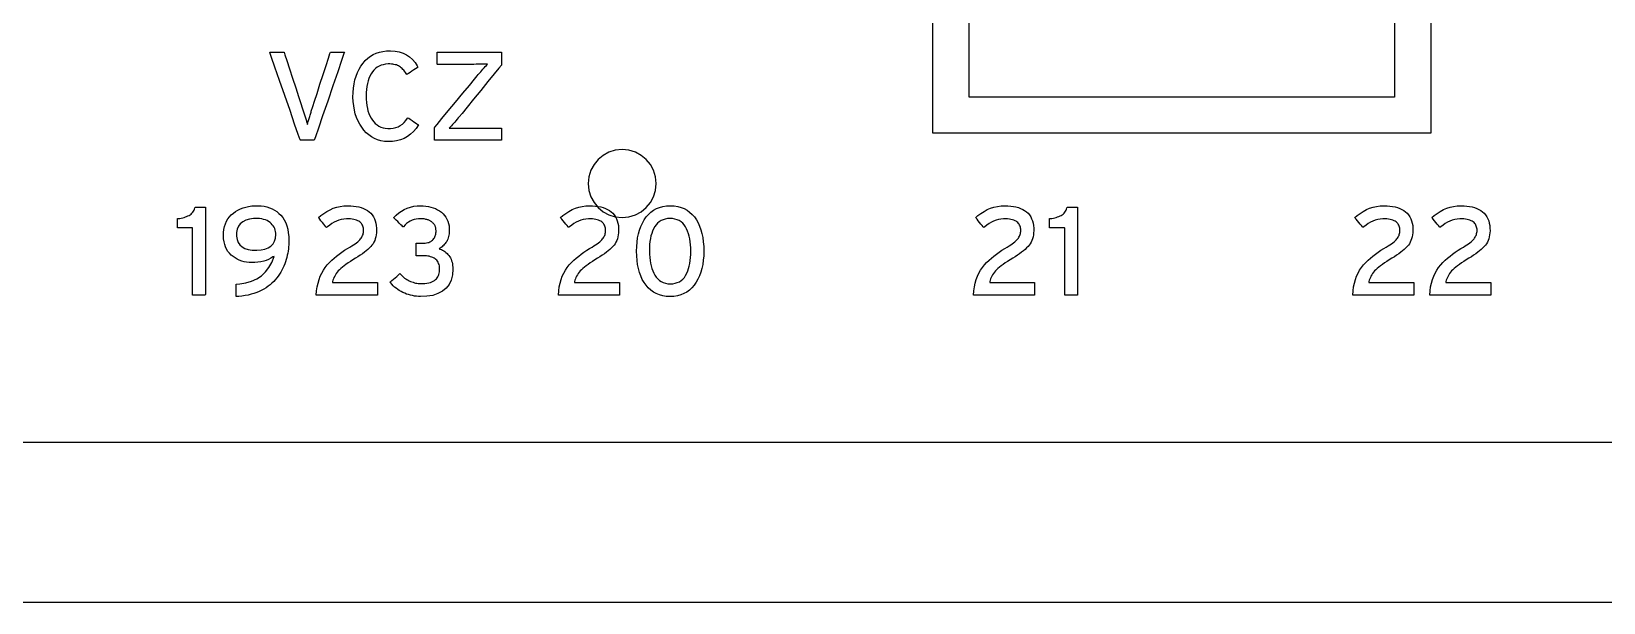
# Model space of a CAD drawing. Extents: x 1 to 47.7, y 0.2 to 35.
# Drawn here: x 35.894 to 37.63, y 6.655 to 7.285 of the extents above; entities that cross this region are included whole.
import ezdxf

# ---------------------------------------------------------------- set-up
doc = ezdxf.new("R2010")
doc.units = 0
doc.header["$MEASUREMENT"] = 0
for name, color, linetype in [('1_1__SCREW_TERMINAL_BLOCK_', 7, 'CONTINUOUS'), ('1_2__CONNECTORIZED_RELAY__', 7, 'CONTINUOUS'), ('8_0_____DWG', 7, 'CONTINUOUS')]:
    doc.layers.add(name, color=color, linetype=linetype)

msp = doc.modelspace()

# ---------------------------------------------------------------- linework, layer by layer
at = {"layer": '1_1__SCREW_TERMINAL_BLOCK_'}
for points in [[(36.0715, 6.9944), (36.0715, 6.9973), (36.0715, 7.0048), (36.0715, 7.0157), (36.0715, 7.0284), (36.0715, 7.0414), (36.0715, 7.0534), (36.0715, 7.0628), (36.0715, 7.0682), (36.0713, 7.0689), (36.0701, 7.0689), (36.068, 7.0689), (36.0653, 7.0689), (36.0624, 7.0689), (36.0596, 7.0689), (36.0571, 7.0689), (36.0554, 7.0689), (36.0548, 7.0689), (36.0548, 7.0693), (36.0548, 7.0703), (36.0548, 7.0718), (36.0548, 7.0735), (36.0548, 7.0753), (36.0548, 7.0769), (36.0548, 7.0782), (36.0548, 7.0789), (36.0557, 7.0791), (36.0574, 7.0792), (36.059, 7.0795), (36.0606, 7.0798), (36.0621, 7.0802), (36.0635, 7.0807), (36.0649, 7.0812), (36.0663, 7.0818), (36.0676, 7.0824), (36.0687, 7.0831), (36.0698, 7.0839), (36.0708, 7.0849), (36.0717, 7.0859), (36.0724, 7.087), (36.0731, 7.0882), (36.0736, 7.0895), (36.074, 7.0909), (36.0743, 7.0916), (36.0751, 7.0916), (36.0766, 7.0916), (36.0784, 7.0916), (36.0804, 7.0916), (36.0824, 7.0916), (36.084, 7.0916), (36.0852, 7.0916), (36.0856, 7.0916), (36.0856, 7.0879), (36.0856, 7.078), (36.0856, 7.0638), (36.0856, 7.0473), (36.0856, 7.0303), (36.0856, 7.0147), (36.0856, 7.0024), (36.0856, 6.9954), (36.0855, 6.9944), (36.0844, 6.9944), (36.0827, 6.9944), (36.0804, 6.9944), (36.0779, 6.9944), (36.0755, 6.9944), (36.0735, 6.9944), (36.072, 6.9944)], [(36.1778, 7.0544), (36.1778, 7.0522), (36.1777, 7.0499), (36.1775, 7.0477), (36.1773, 7.0454), (36.1769, 7.0431), (36.1766, 7.0408), (36.1761, 7.0384), (36.1756, 7.036), (36.1749, 7.0337), (36.1742, 7.0313), (36.1733, 7.0289), (36.1723, 7.0266), (36.1713, 7.0243), (36.1701, 7.0221), (36.1689, 7.0199), (36.1675, 7.0177), (36.166, 7.0155), (36.1645, 7.0134), (36.1628, 7.0114), (36.1611, 7.0095), (36.1591, 7.0076), (36.1571, 7.0059), (36.155, 7.0042), (36.1527, 7.0027), (36.1503, 7.0012), (36.1478, 6.9998), (36.1451, 6.9985), (36.1423, 6.9973), (36.1393, 6.9963), (36.1362, 6.9954), (36.1329, 6.9946), (36.1296, 6.9939), (36.126, 6.9934), (36.1224, 6.993), (36.1195, 6.9929), (36.1195, 6.9936), (36.1195, 6.9951), (36.1195, 6.9971), (36.1195, 6.9994), (36.1195, 7.0018), (36.1195, 7.0039), (36.1195, 7.0055), (36.1195, 7.0064), (36.1235, 7.0068), (36.1304, 7.0079), (36.1367, 7.0098), (36.1424, 7.0124), (36.1475, 7.0158), (36.152, 7.02), (36.1558, 7.0249), (36.159, 7.0306), (36.1616, 7.0371), (36.1602, 7.0367), (36.1579, 7.0351), (36.1555, 7.0338), (36.1528, 7.0327), (36.15, 7.0318), (36.1469, 7.0311), (36.1437, 7.0307), (36.1403, 7.0304), (36.1367, 7.0304), (36.1338, 7.0305), (36.131, 7.0308), (36.1283, 7.0313), (36.1257, 7.0321), (36.1231, 7.033), (36.1207, 7.0341), (36.1184, 7.0355), (36.1162, 7.037), (36.1141, 7.0387), (36.1122, 7.0406), (36.1105, 7.0428), (36.1091, 7.0451), (36.1079, 7.0477), (36.107, 7.0505), (36.1063, 7.0534), (36.1058, 7.0566), (36.1056, 7.06), (36.1057, 7.0636), (36.1061, 7.067), (36.1068, 7.0702), (36.1077, 7.0732), (36.1089, 7.076), (36.1104, 7.0786), (36.1122, 7.081), (36.1142, 7.0831), (36.1166, 7.0851), (36.119, 7.0869), (36.1216, 7.0884), (36.1243, 7.0897), (36.1272, 7.0908), (36.1303, 7.0917), (36.1334, 7.0924), (36.1368, 7.0929), (36.1402, 7.0931), (36.1438, 7.0931), (36.1472, 7.0929), (36.1505, 7.0925), (36.1536, 7.0918), (36.1565, 7.0909), (36.1593, 7.0897), (36.162, 7.0883), (36.1645, 7.0866), (36.1669, 7.0847), (36.1691, 7.0826), (36.1711, 7.0801), (36.1728, 7.0774), (36.1743, 7.0743), (36.1755, 7.0709), (36.1765, 7.0672), (36.1772, 7.0633), (36.1777, 7.059)], [(36.4754, 6.9944), (36.4758, 6.9991), (36.4764, 7.0035), (36.4773, 7.0077), (36.4784, 7.0116), (36.4798, 7.0153), (36.4814, 7.0188), (36.4832, 7.022), (36.4852, 7.025), (36.4875, 7.0278), (36.4899, 7.0304), (36.4925, 7.0329), (36.4951, 7.0353), (36.4979, 7.0376), (36.5007, 7.0398), (36.5036, 7.0419), (36.5067, 7.044), (36.5098, 7.0459), (36.5126, 7.0475), (36.5146, 7.0488), (36.5165, 7.05), (36.5182, 7.0512), (36.5197, 7.0523), (36.5211, 7.0534), (36.5223, 7.0545), (36.5234, 7.0555), (36.5243, 7.0565), (36.525, 7.0574), (36.5256, 7.0584), (36.5261, 7.0594), (36.5266, 7.0604), (36.527, 7.0615), (36.5272, 7.0625), (36.5274, 7.0636), (36.5276, 7.0647), (36.5276, 7.0658), (36.5276, 7.0671), (36.5274, 7.0683), (36.5272, 7.0695), (36.5268, 7.0707), (36.5264, 7.0717), (36.5258, 7.0727), (36.5251, 7.0736), (36.5243, 7.0745), (36.5235, 7.0753), (36.5224, 7.076), (36.5212, 7.0766), (36.5198, 7.0772), (36.5184, 7.0777), (36.5167, 7.078), (36.515, 7.0783), (36.5131, 7.0785), (36.511, 7.0786), (36.5086, 7.0786), (36.5058, 7.0783), (36.503, 7.0779), (36.5003, 7.0771), (36.4977, 7.0761), (36.4951, 7.0749), (36.4926, 7.0735), (36.4902, 7.0718), (36.4879, 7.0699), (36.4867, 7.0691), (36.4861, 7.0698), (36.485, 7.0712), (36.4836, 7.0729), (36.4821, 7.0748), (36.4806, 7.0766), (36.4793, 7.0782), (36.4783, 7.0794), (36.4779, 7.08), (36.4803, 7.0822), (36.4836, 7.0847), (36.487, 7.0869), (36.4905, 7.0888), (36.4942, 7.0903), (36.498, 7.0915), (36.5018, 7.0924), (36.5059, 7.0929), (36.51, 7.0932), (36.5133, 7.0931), (36.5165, 7.0928), (36.5194, 7.0924), (36.5223, 7.0918), (36.5249, 7.0911), (36.5274, 7.0902), (36.5297, 7.0891), (36.5318, 7.0879), (36.5338, 7.0864), (36.5356, 7.0848), (36.5371, 7.083), (36.5385, 7.081), (36.5396, 7.0788), (36.5405, 7.0764), (36.5412, 7.0739), (36.5417, 7.0712), (36.5419, 7.0683), (36.542, 7.0655), (36.5418, 7.0631), (36.5416, 7.0609), (36.5411, 7.0587), (36.5406, 7.0567), (36.5399, 7.0548), (36.539, 7.0529), (36.538, 7.0512), (36.5369, 7.0496), (36.5356, 7.0481), (36.534, 7.0465), (36.5324, 7.045), (36.5305, 7.0434), (36.5285, 7.0418), (36.5263, 7.0402), (36.5239, 7.0386), (36.5214, 7.0369), (36.5187, 7.0352), (36.5158, 7.0335), (36.513, 7.0317), (36.5105, 7.0301), (36.5082, 7.0284), (36.5061, 7.0269), (36.5042, 7.0253), (36.5025, 7.0239), (36.501, 7.0225), (36.4996, 7.0211), (36.4985, 7.0197), (36.4974, 7.0184), (36.4965, 7.0169), (36.4956, 7.0155), (36.4949, 7.014), (36.4943, 7.0126), (36.4937, 7.0111), (36.4933, 7.0095), (36.4933, 7.0085), (36.4962, 7.0085), (36.5018, 7.0085), (36.5092, 7.0085), (36.5175, 7.0085), (36.5259, 7.0085), (36.5335, 7.0085), (36.5393, 7.0085), (36.5426, 7.0085), (36.5429, 7.0084), (36.5429, 7.0073), (36.5429, 7.0056), (36.5429, 7.0034), (36.5429, 7.0011), (36.5429, 6.9987), (36.5429, 6.9967), (36.5429, 6.9952), (36.5429, 6.9944), (36.5414, 6.9944), (36.5358, 6.9944), (36.5269, 6.9944), (36.5162, 6.9944), (36.5047, 6.9944), (36.4937, 6.9944), (36.4843, 6.9944), (36.4778, 6.9944)], [(36.636, 7.0432), (36.6359, 7.038), (36.6355, 7.0331), (36.6348, 7.0284), (36.6339, 7.024), (36.6327, 7.0198), (36.6313, 7.0159), (36.6296, 7.0122), (36.6277, 7.0087), (36.6254, 7.0054), (36.623, 7.0026), (36.6203, 7.0001), (36.6173, 6.9979), (36.6141, 6.9962), (36.6106, 6.9948), (36.6069, 6.9938), (36.6029, 6.9931), (36.5987, 6.9929), (36.5946, 6.9931), (36.5907, 6.9938), (36.587, 6.9948), (36.5836, 6.9961), (36.5804, 6.9979), (36.5774, 7), (36.5747, 7.0025), (36.5723, 7.0053), (36.5701, 7.0085), (36.5681, 7.0119), (36.5664, 7.0156), (36.565, 7.0195), (36.5638, 7.0237), (36.5629, 7.0281), (36.5623, 7.0328), (36.5619, 7.0377), (36.5617, 7.0429), (36.5619, 7.0481), (36.5623, 7.053), (36.5629, 7.0577), (36.5638, 7.0621), (36.565, 7.0663), (36.5665, 7.0703), (36.5682, 7.074), (36.5702, 7.0775), (36.5724, 7.0807), (36.5749, 7.0836), (36.5776, 7.0861), (36.5806, 7.0882), (36.5838, 7.09), (36.5872, 7.0913), (36.5909, 7.0923), (36.5948, 7.0929), (36.599, 7.0932), (36.6032, 7.0929), (36.6072, 7.0923), (36.6109, 7.0913), (36.6143, 7.0899), (36.6175, 7.0882), (36.6204, 7.0861), (36.6231, 7.0836), (36.6256, 7.0808), (36.6278, 7.0776), (36.6297, 7.0742), (36.6314, 7.0705), (36.6328, 7.0666), (36.6339, 7.0624), (36.6348, 7.058), (36.6355, 7.0533), (36.6359, 7.0483)], [(36.9339, 6.9944), (36.9343, 6.9991), (36.9349, 7.0035), (36.9358, 7.0077), (36.9369, 7.0116), (36.9383, 7.0153), (36.9398, 7.0188), (36.9417, 7.022), (36.9437, 7.025), (36.946, 7.0278), (36.9484, 7.0304), (36.951, 7.0329), (36.9536, 7.0353), (36.9563, 7.0376), (36.9592, 7.0398), (36.9621, 7.0419), (36.9652, 7.044), (36.9683, 7.0459), (36.9711, 7.0475), (36.9731, 7.0488), (36.975, 7.05), (36.9767, 7.0512), (36.9782, 7.0523), (36.9796, 7.0534), (36.9808, 7.0545), (36.9819, 7.0555), (36.9828, 7.0565), (36.9835, 7.0574), (36.9841, 7.0584), (36.9846, 7.0594), (36.9851, 7.0604), (36.9854, 7.0615), (36.9857, 7.0625), (36.9859, 7.0636), (36.9861, 7.0647), (36.9861, 7.0658), (36.9861, 7.0671), (36.9859, 7.0683), (36.9857, 7.0695), (36.9853, 7.0707), (36.9848, 7.0717), (36.9843, 7.0727), (36.9836, 7.0736), (36.9828, 7.0745), (36.9819, 7.0753), (36.9809, 7.076), (36.9797, 7.0766), (36.9783, 7.0772), (36.9768, 7.0777), (36.9752, 7.078), (36.9735, 7.0783), (36.9715, 7.0785), (36.9695, 7.0786), (36.9671, 7.0786), (36.9642, 7.0783), (36.9615, 7.0779), (36.9588, 7.0771), (36.9561, 7.0761), (36.9536, 7.0749), (36.9511, 7.0735), (36.9487, 7.0718), (36.9463, 7.0699), (36.9452, 7.0691), (36.9446, 7.0698), (36.9435, 7.0712), (36.9421, 7.0729), (36.9406, 7.0748), (36.9391, 7.0766), (36.9378, 7.0782), (36.9368, 7.0794), (36.9364, 7.08), (36.9388, 7.0822), (36.9421, 7.0847), (36.9455, 7.0869), (36.949, 7.0888), (36.9527, 7.0903), (36.9564, 7.0915), (36.9603, 7.0924), (36.9644, 7.0929), (36.9685, 7.0932), (36.9718, 7.0931), (36.975, 7.0928), (36.9779, 7.0924), (36.9807, 7.0918), (36.9834, 7.0911), (36.9859, 7.0902), (36.9882, 7.0891), (36.9903, 7.0879), (36.9923, 7.0864), (36.9941, 7.0848), (36.9956, 7.083), (36.997, 7.081), (36.9981, 7.0788), (36.999, 7.0764), (36.9997, 7.0739), (37.0002, 7.0712), (37.0004, 7.0683), (37.0005, 7.0655), (37.0003, 7.0631), (37.0001, 7.0609), (36.9996, 7.0587), (36.9991, 7.0567), (36.9984, 7.0548), (36.9975, 7.0529), (36.9965, 7.0512), (36.9954, 7.0496), (36.9941, 7.0481), (36.9925, 7.0465), (36.9909, 7.045), (36.989, 7.0434), (36.987, 7.0418), (36.9848, 7.0402), (36.9824, 7.0386), (36.9799, 7.0369), (36.9772, 7.0352), (36.9743, 7.0335), (36.9715, 7.0317), (36.969, 7.0301), (36.9667, 7.0284), (36.9646, 7.0269), (36.9627, 7.0253), (36.9609, 7.0239), (36.9594, 7.0225), (36.9581, 7.0211), (36.957, 7.0197), (36.9559, 7.0184), (36.955, 7.0169), (36.9541, 7.0155), (36.9534, 7.014), (36.9527, 7.0126), (36.9522, 7.0111), (36.9518, 7.0095), (36.9518, 7.0085), (36.9547, 7.0085), (36.9603, 7.0085), (36.9677, 7.0085), (36.976, 7.0085), (36.9844, 7.0085), (36.992, 7.0085), (36.9978, 7.0085), (37.0011, 7.0085), (37.0014, 7.0084), (37.0014, 7.0073), (37.0014, 7.0056), (37.0014, 7.0034), (37.0014, 7.0011), (37.0014, 6.9987), (37.0014, 6.9967), (37.0014, 6.9952), (37.0014, 6.9944), (36.9999, 6.9944), (36.9942, 6.9944), (36.9854, 6.9944), (36.9747, 6.9944), (36.9632, 6.9944), (36.9522, 6.9944), (36.9428, 6.9944), (36.9363, 6.9944)], [(37.0346, 6.9944), (37.0346, 6.9973), (37.0346, 7.0048), (37.0346, 7.0157), (37.0346, 7.0284), (37.0346, 7.0414), (37.0346, 7.0534), (37.0346, 7.0628), (37.0346, 7.0682), (37.0344, 7.0689), (37.0332, 7.0689), (37.0311, 7.0689), (37.0284, 7.0689), (37.0255, 7.0689), (37.0227, 7.0689), (37.0202, 7.0689), (37.0185, 7.0689), (37.0179, 7.0689), (37.0179, 7.0693), (37.0179, 7.0703), (37.0179, 7.0718), (37.0179, 7.0735), (37.0179, 7.0753), (37.0179, 7.0769), (37.0179, 7.0782), (37.0179, 7.0789), (37.0188, 7.0791), (37.0205, 7.0792), (37.0221, 7.0795), (37.0237, 7.0798), (37.0252, 7.0802), (37.0266, 7.0807), (37.028, 7.0812), (37.0294, 7.0818), (37.0307, 7.0824), (37.0318, 7.0831), (37.0329, 7.0839), (37.0339, 7.0849), (37.0347, 7.0859), (37.0355, 7.087), (37.0362, 7.0882), (37.0367, 7.0895), (37.0371, 7.0909), (37.0374, 7.0916), (37.0382, 7.0916), (37.0397, 7.0916), (37.0415, 7.0916), (37.0435, 7.0916), (37.0454, 7.0916), (37.0471, 7.0916), (37.0483, 7.0916), (37.0487, 7.0916), (37.0487, 7.0879), (37.0487, 7.078), (37.0487, 7.0638), (37.0487, 7.0473), (37.0487, 7.0303), (37.0487, 7.0147), (37.0487, 7.0024), (37.0487, 6.9954), (37.0486, 6.9944), (37.0475, 6.9944), (37.0458, 6.9944), (37.0435, 6.9944), (37.041, 6.9944), (37.0386, 6.9944), (37.0366, 6.9944), (37.0351, 6.9944)], [(37.3526, 6.9944), (37.353, 6.9991), (37.3536, 7.0035), (37.3545, 7.0077), (37.3556, 7.0116), (37.3569, 7.0153), (37.3585, 7.0188), (37.3603, 7.022), (37.3624, 7.025), (37.3647, 7.0278), (37.3671, 7.0304), (37.3697, 7.0329), (37.3723, 7.0353), (37.375, 7.0376), (37.3779, 7.0398), (37.3808, 7.0419), (37.3838, 7.044), (37.387, 7.0459), (37.3897, 7.0475), (37.3918, 7.0488), (37.3936, 7.05), (37.3953, 7.0512), (37.3969, 7.0523), (37.3983, 7.0534), (37.3995, 7.0545), (37.4006, 7.0555), (37.4015, 7.0565), (37.4022, 7.0574), (37.4028, 7.0584), (37.4033, 7.0594), (37.4038, 7.0604), (37.4041, 7.0615), (37.4044, 7.0625), (37.4046, 7.0636), (37.4047, 7.0647), (37.4048, 7.0658), (37.4048, 7.0671), (37.4046, 7.0683), (37.4044, 7.0695), (37.404, 7.0707), (37.4035, 7.0717), (37.403, 7.0727), (37.4023, 7.0736), (37.4015, 7.0745), (37.4006, 7.0753), (37.3996, 7.076), (37.3984, 7.0766), (37.397, 7.0772), (37.3955, 7.0777), (37.3939, 7.078), (37.3921, 7.0783), (37.3902, 7.0785), (37.3882, 7.0786), (37.3858, 7.0786), (37.3829, 7.0783), (37.3802, 7.0779), (37.3775, 7.0771), (37.3748, 7.0761), (37.3723, 7.0749), (37.3698, 7.0735), (37.3674, 7.0718), (37.365, 7.0699), (37.3639, 7.0691), (37.3633, 7.0698), (37.3622, 7.0712), (37.3608, 7.0729), (37.3593, 7.0748), (37.3578, 7.0766), (37.3564, 7.0782), (37.3555, 7.0794), (37.355, 7.08), (37.3575, 7.0822), (37.3608, 7.0847), (37.3642, 7.0869), (37.3677, 7.0888), (37.3713, 7.0903), (37.3751, 7.0915), (37.379, 7.0924), (37.383, 7.0929), (37.3872, 7.0932), (37.3905, 7.0931), (37.3936, 7.0928), (37.3966, 7.0924), (37.3994, 7.0918), (37.4021, 7.0911), (37.4046, 7.0902), (37.4069, 7.0891), (37.409, 7.0879), (37.411, 7.0864), (37.4128, 7.0848), (37.4143, 7.083), (37.4157, 7.081), (37.4168, 7.0788), (37.4177, 7.0764), (37.4184, 7.0739), (37.4189, 7.0712), (37.4191, 7.0683), (37.4191, 7.0655), (37.419, 7.0631), (37.4187, 7.0609), (37.4183, 7.0587), (37.4177, 7.0567), (37.417, 7.0548), (37.4162, 7.0529), (37.4152, 7.0512), (37.4141, 7.0496), (37.4127, 7.0481), (37.4112, 7.0465), (37.4095, 7.045), (37.4077, 7.0434), (37.4056, 7.0418), (37.4035, 7.0402), (37.4011, 7.0386), (37.3986, 7.0369), (37.3958, 7.0352), (37.3929, 7.0335), (37.3902, 7.0317), (37.3877, 7.0301), (37.3854, 7.0284), (37.3833, 7.0269), (37.3813, 7.0253), (37.3796, 7.0239), (37.3781, 7.0225), (37.3768, 7.0211), (37.3757, 7.0197), (37.3746, 7.0184), (37.3736, 7.0169), (37.3728, 7.0155), (37.3721, 7.014), (37.3714, 7.0126), (37.3709, 7.0111), (37.3705, 7.0095), (37.3705, 7.0085), (37.3734, 7.0085), (37.3789, 7.0085), (37.3864, 7.0085), (37.3947, 7.0085), (37.4031, 7.0085), (37.4107, 7.0085), (37.4165, 7.0085), (37.4197, 7.0085), (37.4201, 7.0084), (37.4201, 7.0073), (37.4201, 7.0056), (37.4201, 7.0034), (37.4201, 7.0011), (37.4201, 6.9987), (37.4201, 6.9967), (37.4201, 6.9952), (37.4201, 6.9944), (37.4186, 6.9944), (37.4129, 6.9944), (37.4041, 6.9944), (37.3934, 6.9944), (37.3819, 6.9944), (37.3709, 6.9944), (37.3615, 6.9944), (37.355, 6.9944)], [(37.4377, 6.9944), (37.4381, 6.9991), (37.4387, 7.0035), (37.4396, 7.0077), (37.4407, 7.0116), (37.4421, 7.0153), (37.4436, 7.0188), (37.4454, 7.022), (37.4475, 7.025), (37.4498, 7.0278), (37.4522, 7.0304), (37.4548, 7.0329), (37.4574, 7.0353), (37.4601, 7.0376), (37.463, 7.0398), (37.4659, 7.0419), (37.469, 7.044), (37.4721, 7.0459), (37.4748, 7.0475), (37.4769, 7.0488), (37.4787, 7.05), (37.4805, 7.0512), (37.482, 7.0523), (37.4834, 7.0534), (37.4846, 7.0545), (37.4857, 7.0555), (37.4866, 7.0565), (37.4873, 7.0574), (37.4879, 7.0584), (37.4884, 7.0594), (37.4889, 7.0604), (37.4892, 7.0615), (37.4895, 7.0625), (37.4897, 7.0636), (37.4899, 7.0647), (37.4899, 7.0658), (37.4899, 7.0671), (37.4897, 7.0683), (37.4895, 7.0695), (37.4891, 7.0707), (37.4886, 7.0717), (37.4881, 7.0727), (37.4874, 7.0736), (37.4866, 7.0745), (37.4857, 7.0753), (37.4847, 7.076), (37.4835, 7.0766), (37.4821, 7.0772), (37.4806, 7.0777), (37.479, 7.078), (37.4772, 7.0783), (37.4753, 7.0785), (37.4733, 7.0786), (37.4709, 7.0786), (37.468, 7.0783), (37.4653, 7.0779), (37.4626, 7.0771), (37.4599, 7.0761), (37.4574, 7.0749), (37.4549, 7.0735), (37.4525, 7.0718), (37.4501, 7.0699), (37.449, 7.0691), (37.4484, 7.0698), (37.4473, 7.0712), (37.4459, 7.0729), (37.4444, 7.0748), (37.4429, 7.0766), (37.4416, 7.0782), (37.4406, 7.0794), (37.4401, 7.08), (37.4426, 7.0822), (37.4459, 7.0847), (37.4493, 7.0869), (37.4528, 7.0888), (37.4565, 7.0903), (37.4602, 7.0915), (37.4641, 7.0924), (37.4681, 7.0929), (37.4723, 7.0932), (37.4756, 7.0931), (37.4788, 7.0928), (37.4817, 7.0924), (37.4845, 7.0918), (37.4872, 7.0911), (37.4897, 7.0902), (37.492, 7.0891), (37.4941, 7.0879), (37.4961, 7.0864), (37.4979, 7.0848), (37.4994, 7.083), (37.5008, 7.081), (37.5019, 7.0788), (37.5028, 7.0764), (37.5035, 7.0739), (37.504, 7.0712), (37.5042, 7.0683), (37.5043, 7.0655), (37.5041, 7.0631), (37.5038, 7.0609), (37.5034, 7.0587), (37.5029, 7.0567), (37.5021, 7.0548), (37.5013, 7.0529), (37.5003, 7.0512), (37.4992, 7.0496), (37.4978, 7.0481), (37.4963, 7.0465), (37.4946, 7.045), (37.4928, 7.0434), (37.4908, 7.0418), (37.4886, 7.0402), (37.4862, 7.0386), (37.4837, 7.0369), (37.481, 7.0352), (37.4781, 7.0335), (37.4753, 7.0317), (37.4728, 7.0301), (37.4705, 7.0284), (37.4684, 7.0269), (37.4664, 7.0253), (37.4647, 7.0239), (37.4632, 7.0225), (37.4619, 7.0211), (37.4608, 7.0197), (37.4597, 7.0184), (37.4588, 7.0169), (37.4579, 7.0155), (37.4572, 7.014), (37.4565, 7.0126), (37.456, 7.0111), (37.4556, 7.0095), (37.4556, 7.0085), (37.4585, 7.0085), (37.4641, 7.0085), (37.4715, 7.0085), (37.4798, 7.0085), (37.4882, 7.0085), (37.4958, 7.0085), (37.5016, 7.0085), (37.5049, 7.0085), (37.5052, 7.0084), (37.5052, 7.0073), (37.5052, 7.0056), (37.5052, 7.0034), (37.5052, 7.0011), (37.5052, 6.9987), (37.5052, 6.9967), (37.5052, 6.9952), (37.5052, 6.9944), (37.5037, 6.9944), (37.498, 6.9944), (37.4892, 6.9944), (37.4785, 6.9944), (37.467, 6.9944), (37.456, 6.9944), (37.4466, 6.9944), (37.4401, 6.9944)], [(36.1635, 7.0612), (36.1634, 7.063), (36.1631, 7.0647), (36.1627, 7.0663), (36.1622, 7.0679), (36.1615, 7.0694), (36.1606, 7.0708), (36.1595, 7.0722), (36.1583, 7.0735), (36.157, 7.0747), (36.1555, 7.0758), (36.1538, 7.0767), (36.1519, 7.0775), (36.1499, 7.0781), (36.1478, 7.0785), (36.1454, 7.0789), (36.143, 7.079), (36.1388, 7.0789), (36.1342, 7.0782), (36.1302, 7.0771), (36.1269, 7.0754), (36.1242, 7.0732), (36.1221, 7.0705), (36.1207, 7.0673), (36.12, 7.0636), (36.1199, 7.0594), (36.1206, 7.0557), (36.1218, 7.0525), (36.1237, 7.0498), (36.1261, 7.0476), (36.1293, 7.046), (36.133, 7.0448), (36.1373, 7.0442), (36.1423, 7.0441), (36.1472, 7.0444), (36.1514, 7.0453), (36.155, 7.0467), (36.158, 7.0486), (36.1603, 7.0509), (36.162, 7.0539), (36.1631, 7.0573)], [(36.6218, 7.0429), (36.6217, 7.0465), (36.6215, 7.05), (36.6211, 7.0533), (36.6206, 7.0565), (36.6199, 7.0595), (36.6191, 7.0623), (36.6182, 7.065), (36.6171, 7.0676), (36.6158, 7.07), (36.6144, 7.0721), (36.6127, 7.0739), (36.6109, 7.0754), (36.6088, 7.0767), (36.6066, 7.0777), (36.6042, 7.0784), (36.6015, 7.0789), (36.5987, 7.079), (36.596, 7.0789), (36.5934, 7.0784), (36.591, 7.0777), (36.5888, 7.0767), (36.5868, 7.0755), (36.585, 7.074), (36.5833, 7.0721), (36.5819, 7.0701), (36.5806, 7.0677), (36.5795, 7.0652), (36.5785, 7.0626), (36.5777, 7.0598), (36.5771, 7.0568), (36.5766, 7.0536), (36.5762, 7.0503), (36.576, 7.0468), (36.576, 7.0432), (36.576, 7.0396), (36.5763, 7.0361), (36.5767, 7.0328), (36.5772, 7.0297), (36.5779, 7.0267), (36.5787, 7.0239), (36.5797, 7.0213), (36.5809, 7.0187), (36.5821, 7.0164), (36.5836, 7.0142), (36.5852, 7.0123), (36.5871, 7.0107), (36.5891, 7.0094), (36.5913, 7.0083), (36.5937, 7.0076), (36.5962, 7.0071), (36.599, 7.007), (36.6018, 7.0071), (36.6044, 7.0076), (36.6068, 7.0083), (36.6091, 7.0093), (36.6111, 7.0106), (36.6129, 7.0122), (36.6146, 7.0141), (36.616, 7.0162), (36.6172, 7.0186), (36.6183, 7.0211), (36.6192, 7.0237), (36.62, 7.0265), (36.6206, 7.0295), (36.6211, 7.0326), (36.6215, 7.0359), (36.6217, 7.0393)]]:
    msp.add_lwpolyline(points, close=True, dxfattribs=at)
at = {"layer": '1_2__CONNECTORIZED_RELAY__'}
for points in [[(37.4388, 7.1731), (36.889, 7.1731), (36.889, 8.2532), (37.4388, 8.2532), (37.4388, 7.1731)], [(37.3989, 7.2131), (36.929, 7.2131), (36.929, 7.3132), (37.3989, 7.3132), (37.3989, 7.2131)]]:
    msp.add_lwpolyline(points, dxfattribs=at)
for points in [[(36.2058, 7.1654), (36.2053, 7.1654), (36.2037, 7.1654), (36.2016, 7.1654), (36.199, 7.1654), (36.1963, 7.1654), (36.1939, 7.1654), (36.1919, 7.1654), (36.1907, 7.1654), (36.1903, 7.1659), (36.1882, 7.1719), (36.1842, 7.1832), (36.1791, 7.1981), (36.1733, 7.2147), (36.1675, 7.2313), (36.1625, 7.2459), (36.1587, 7.2569), (36.1568, 7.2623), (36.157, 7.2626), (36.1583, 7.2626), (36.1604, 7.2626), (36.163, 7.2626), (36.1657, 7.2626), (36.1684, 7.2626), (36.1706, 7.2626), (36.172, 7.2626), (36.1725, 7.2625), (36.1734, 7.2598), (36.1755, 7.2534), (36.1785, 7.2444), (36.1819, 7.234), (36.1854, 7.2233), (36.1886, 7.2136), (36.1911, 7.2058), (36.1926, 7.2013), (36.193, 7.2001), (36.1933, 7.1991), (36.1937, 7.198), (36.194, 7.1969), (36.1944, 7.1958), (36.1948, 7.1947), (36.1952, 7.1936), (36.1955, 7.1924), (36.1959, 7.1912), (36.1963, 7.19), (36.1966, 7.1889), (36.1969, 7.1878), (36.1972, 7.1868), (36.1974, 7.1859), (36.1977, 7.185), (36.1979, 7.1841), (36.1981, 7.1834), (36.1983, 7.1829), (36.1984, 7.1837), (36.1987, 7.1844), (36.1989, 7.1853), (36.1991, 7.1862), (36.1994, 7.1872), (36.1998, 7.1882), (36.2001, 7.1893), (36.2005, 7.1905), (36.2009, 7.1917), (36.2012, 7.1929), (36.2016, 7.1941), (36.2019, 7.1952), (36.2023, 7.1964), (36.2026, 7.1975), (36.2029, 7.1985), (36.2033, 7.1996), (36.2036, 7.2006), (36.2042, 7.2026), (36.2061, 7.2085), (36.2089, 7.217), (36.2122, 7.2273), (36.2156, 7.2379), (36.2189, 7.248), (36.2215, 7.2561), (36.2232, 7.2613), (36.2237, 7.2626), (36.2245, 7.2626), (36.2263, 7.2626), (36.2286, 7.2626), (36.2313, 7.2626), (36.2339, 7.2626), (36.2363, 7.2626), (36.2382, 7.2626), (36.2391, 7.2626), (36.2387, 7.2611), (36.2361, 7.2534), (36.2318, 7.2409), (36.2264, 7.2254), (36.2207, 7.2086), (36.2151, 7.1924), (36.2104, 7.1786), (36.2071, 7.169)], [(36.3209, 7.1824), (36.3183, 7.1785), (36.3155, 7.175), (36.3123, 7.172), (36.3089, 7.1694), (36.3051, 7.1674), (36.3011, 7.1658), (36.2967, 7.1647), (36.2921, 7.164), (36.2873, 7.1639), (36.2833, 7.1642), (36.2794, 7.1649), (36.2758, 7.166), (36.2723, 7.1674), (36.2691, 7.1691), (36.2661, 7.1713), (36.2633, 7.1737), (36.2607, 7.1766), (36.2583, 7.1797), (36.2561, 7.183), (36.2542, 7.1866), (36.2526, 7.1904), (36.2512, 7.1944), (36.2502, 7.1987), (36.2494, 7.2032), (36.2489, 7.208), (36.2486, 7.213), (36.2487, 7.2181), (36.2491, 7.2229), (36.2498, 7.2275), (36.2508, 7.2319), (36.252, 7.2361), (36.2535, 7.24), (36.2553, 7.2437), (36.2574, 7.2472), (36.2597, 7.2504), (36.2622, 7.2533), (36.2649, 7.2559), (36.2679, 7.2581), (36.271, 7.26), (36.2744, 7.2615), (36.2779, 7.2627), (36.2817, 7.2635), (36.2857, 7.264), (36.2902, 7.2641), (36.2951, 7.2637), (36.2997, 7.2628), (36.3039, 7.2614), (36.3077, 7.2596), (36.3112, 7.2573), (36.3144, 7.2545), (36.3172, 7.2513), (36.3196, 7.2476), (36.3203, 7.2459), (36.3194, 7.2453), (36.3178, 7.2443), (36.3159, 7.243), (36.3137, 7.2416), (36.3117, 7.2403), (36.3099, 7.2391), (36.3086, 7.2383), (36.308, 7.2379), (36.3073, 7.2391), (36.3065, 7.2403), (36.3056, 7.2415), (36.3047, 7.2426), (36.3038, 7.2436), (36.3029, 7.2446), (36.302, 7.2454), (36.301, 7.2462), (36.3, 7.2469), (36.2989, 7.2475), (36.2978, 7.248), (36.2965, 7.2485), (36.2952, 7.2488), (36.2939, 7.2491), (36.2925, 7.2494), (36.291, 7.2495), (36.2894, 7.2496), (36.2873, 7.2496), (36.2846, 7.2493), (36.2821, 7.2488), (36.2797, 7.2481), (36.2775, 7.2471), (36.2755, 7.2459), (36.2735, 7.2445), (36.2718, 7.2428), (36.2702, 7.2409), (36.2687, 7.2387), (36.2674, 7.2363), (36.2663, 7.2337), (36.2654, 7.2309), (36.2646, 7.228), (36.264, 7.2248), (36.2635, 7.2215), (36.2632, 7.218), (36.2631, 7.2143), (36.2632, 7.2106), (36.2635, 7.2071), (36.2639, 7.2037), (36.2645, 7.2006), (36.2652, 7.1977), (36.2662, 7.1949), (36.2673, 7.1923), (36.2686, 7.1899), (36.27, 7.1877), (36.2716, 7.1856), (36.2733, 7.1838), (36.2752, 7.1823), (36.2772, 7.181), (36.2794, 7.1799), (36.2818, 7.1792), (36.2843, 7.1786), (36.287, 7.1784), (36.2899, 7.1784), (36.293, 7.1787), (36.2958, 7.1793), (36.2985, 7.1802), (36.3009, 7.1815), (36.3032, 7.1831), (36.3052, 7.185), (36.3071, 7.1872), (36.3088, 7.1898), (36.3094, 7.1903), (36.3104, 7.1897), (36.3119, 7.1886), (36.3138, 7.1873), (36.3158, 7.1859), (36.3177, 7.1846), (36.3193, 7.1835), (36.3204, 7.1827)], [(36.3388, 7.1654), (36.3388, 7.1659), (36.3388, 7.1673), (36.3388, 7.1693), (36.3388, 7.1716), (36.3388, 7.174), (36.3388, 7.1763), (36.3388, 7.1781), (36.3388, 7.1793), (36.3389, 7.1797), (36.3416, 7.1829), (36.3468, 7.1893), (36.3539, 7.1979), (36.3619, 7.2075), (36.37, 7.2173), (36.3772, 7.226), (36.3828, 7.2328), (36.3859, 7.2365), (36.387, 7.2379), (36.3883, 7.2395), (36.3897, 7.241), (36.391, 7.2425), (36.3922, 7.2439), (36.3935, 7.2453), (36.3947, 7.2467), (36.3959, 7.248), (36.3971, 7.2492), (36.3955, 7.2494), (36.3935, 7.2493), (36.3914, 7.2493), (36.3892, 7.2492), (36.3869, 7.2492), (36.3846, 7.2492), (36.3822, 7.2491), (36.3798, 7.2491), (36.3776, 7.2491), (36.3759, 7.2491), (36.3721, 7.2491), (36.3669, 7.2491), (36.3609, 7.2491), (36.3548, 7.2491), (36.3491, 7.2491), (36.3446, 7.2491), (36.342, 7.2491), (36.3415, 7.2492), (36.3415, 7.2501), (36.3415, 7.2517), (36.3415, 7.2537), (36.3415, 7.256), (36.3415, 7.2583), (36.3415, 7.2603), (36.3415, 7.2618), (36.3415, 7.2625), (36.3429, 7.2626), (36.3487, 7.2626), (36.3579, 7.2626), (36.3693, 7.2626), (36.3814, 7.2626), (36.3931, 7.2626), (36.4031, 7.2626), (36.41, 7.2626), (36.4126, 7.2626), (36.4126, 7.262), (36.4126, 7.2607), (36.4126, 7.2587), (36.4126, 7.2564), (36.4126, 7.2539), (36.4126, 7.2517), (36.4126, 7.2499), (36.4126, 7.2487), (36.4125, 7.2483), (36.4098, 7.2451), (36.4046, 7.2387), (36.3976, 7.2301), (36.3897, 7.2204), (36.3818, 7.2107), (36.3746, 7.2019), (36.3691, 7.1951), (36.366, 7.1914), (36.3649, 7.1901), (36.3636, 7.1885), (36.3623, 7.1869), (36.361, 7.1854), (36.3597, 7.184), (36.3585, 7.1826), (36.3573, 7.1812), (36.3561, 7.1799), (36.3549, 7.1787), (36.3564, 7.1786), (36.3584, 7.1786), (36.3605, 7.1787), (36.3627, 7.1787), (36.365, 7.1788), (36.3673, 7.1788), (36.3697, 7.1788), (36.3721, 7.1788), (36.3743, 7.1788), (36.3761, 7.1788), (36.3801, 7.1788), (36.3857, 7.1788), (36.392, 7.1788), (36.3986, 7.1788), (36.4046, 7.1788), (36.4093, 7.1788), (36.4121, 7.1788), (36.4126, 7.1787), (36.4126, 7.1778), (36.4126, 7.1763), (36.4126, 7.1742), (36.4126, 7.1719), (36.4126, 7.1697), (36.4126, 7.1677), (36.4126, 7.1662), (36.4126, 7.1654), (36.4112, 7.1654), (36.4052, 7.1654), (36.3956, 7.1654), (36.3838, 7.1654), (36.3712, 7.1654), (36.359, 7.1654), (36.3486, 7.1654), (36.3415, 7.1654)], [(36.5084, 7.1176), (36.5091, 7.1101), (36.5113, 7.103), (36.5148, 7.0967), (36.5194, 7.0911), (36.5249, 7.0865), (36.5313, 7.0831), (36.5383, 7.0809), (36.5459, 7.0801), (36.5534, 7.0809), (36.5605, 7.0831), (36.5668, 7.0865), (36.5724, 7.0911), (36.577, 7.0967), (36.5804, 7.103), (36.5826, 7.1101), (36.5834, 7.1176), (36.5826, 7.1252), (36.5804, 7.1322), (36.577, 7.1386), (36.5724, 7.1442), (36.5668, 7.1487), (36.5605, 7.1522), (36.5534, 7.1544), (36.5459, 7.1551), (36.5383, 7.1544), (36.5313, 7.1522), (36.5249, 7.1487), (36.5194, 7.1442), (36.5148, 7.1386), (36.5113, 7.1322), (36.5091, 7.1252)], [(36.2081, 6.9944), (36.2085, 6.9991), (36.2092, 7.0035), (36.2101, 7.0077), (36.2112, 7.0116), (36.2125, 7.0153), (36.2141, 7.0188), (36.2159, 7.022), (36.218, 7.025), (36.2202, 7.0278), (36.2227, 7.0304), (36.2252, 7.0329), (36.2279, 7.0353), (36.2306, 7.0376), (36.2334, 7.0398), (36.2364, 7.0419), (36.2394, 7.044), (36.2426, 7.0459), (36.2453, 7.0475), (36.2473, 7.0488), (36.2492, 7.05), (36.2509, 7.0512), (36.2525, 7.0523), (36.2538, 7.0534), (36.2551, 7.0545), (36.2561, 7.0555), (36.257, 7.0565), (36.2577, 7.0574), (36.2583, 7.0584), (36.2589, 7.0594), (36.2593, 7.0604), (36.2597, 7.0614), (36.26, 7.0625), (36.2602, 7.0636), (36.2603, 7.0646), (36.2604, 7.0658), (36.2603, 7.0671), (36.2602, 7.0683), (36.2599, 7.0695), (36.2596, 7.0706), (36.2591, 7.0717), (36.2585, 7.0727), (36.2579, 7.0736), (36.2571, 7.0745), (36.2562, 7.0753), (36.2551, 7.076), (36.2539, 7.0766), (36.2526, 7.0772), (36.2511, 7.0776), (36.2495, 7.078), (36.2477, 7.0783), (36.2458, 7.0785), (36.2438, 7.0786), (36.2413, 7.0786), (36.2385, 7.0783), (36.2357, 7.0778), (36.233, 7.0771), (36.2304, 7.0761), (36.2278, 7.0749), (36.2254, 7.0735), (36.2229, 7.0718), (36.2206, 7.0698), (36.2195, 7.069), (36.2188, 7.0698), (36.2177, 7.0712), (36.2163, 7.0729), (36.2148, 7.0748), (36.2133, 7.0766), (36.212, 7.0782), (36.2111, 7.0794), (36.2106, 7.08), (36.2131, 7.0822), (36.2163, 7.0847), (36.2197, 7.0869), (36.2233, 7.0887), (36.2269, 7.0903), (36.2307, 7.0915), (36.2346, 7.0924), (36.2386, 7.0929), (36.2428, 7.0931), (36.2461, 7.0931), (36.2492, 7.0928), (36.2522, 7.0924), (36.255, 7.0918), (36.2576, 7.0911), (36.2601, 7.0902), (36.2624, 7.0891), (36.2646, 7.0878), (36.2666, 7.0864), (36.2683, 7.0848), (36.2699, 7.083), (36.2712, 7.081), (36.2724, 7.0788), (36.2733, 7.0764), (36.274, 7.0739), (36.2744, 7.0712), (36.2747, 7.0683), (36.2747, 7.0655), (36.2746, 7.0631), (36.2743, 7.0609), (36.2739, 7.0587), (36.2733, 7.0567), (36.2726, 7.0547), (36.2718, 7.0529), (36.2708, 7.0512), (36.2696, 7.0496), (36.2683, 7.0481), (36.2668, 7.0465), (36.2651, 7.045), (36.2632, 7.0434), (36.2612, 7.0418), (36.259, 7.0402), (36.2567, 7.0386), (36.2541, 7.0369), (36.2514, 7.0352), (36.2485, 7.0334), (36.2458, 7.0317), (36.2433, 7.03), (36.2409, 7.0284), (36.2388, 7.0268), (36.2369, 7.0253), (36.2352, 7.0239), (36.2337, 7.0225), (36.2324, 7.0211), (36.2312, 7.0197), (36.2302, 7.0183), (36.2292, 7.0169), (36.2284, 7.0155), (36.2276, 7.014), (36.227, 7.0125), (36.2265, 7.011), (36.2261, 7.0095), (36.226, 7.0085), (36.2289, 7.0085), (36.2345, 7.0085), (36.2419, 7.0085), (36.2503, 7.0085), (36.2587, 7.0085), (36.2662, 7.0085), (36.2721, 7.0085), (36.2753, 7.0085), (36.2757, 7.0083), (36.2757, 7.0073), (36.2757, 7.0056), (36.2757, 7.0034), (36.2757, 7.001), (36.2757, 6.9987), (36.2757, 6.9967), (36.2757, 6.9951), (36.2757, 6.9944), (36.2742, 6.9944), (36.2685, 6.9944), (36.2597, 6.9944), (36.2489, 6.9944), (36.2374, 6.9944), (36.2264, 6.9944), (36.2171, 6.9944), (36.2106, 6.9944)], [(36.3589, 7.0233), (36.3584, 7.0168), (36.357, 7.0111), (36.3547, 7.0062), (36.3515, 7.0021), (36.3474, 6.9987), (36.3425, 6.9961), (36.3367, 6.9942), (36.3301, 6.9932), (36.3233, 6.9928), (36.321, 6.993), (36.3188, 6.9932), (36.3166, 6.9935), (36.3143, 6.9939), (36.3122, 6.9944), (36.31, 6.995), (36.3079, 6.9957), (36.3058, 6.9965), (36.3037, 6.9974), (36.3017, 6.9985), (36.2998, 6.9996), (36.298, 7.0008), (36.2962, 7.0021), (36.2946, 7.0034), (36.2931, 7.0049), (36.2917, 7.0064), (36.2904, 7.008), (36.2898, 7.009), (36.2905, 7.0096), (36.2917, 7.0107), (36.2934, 7.0121), (36.2951, 7.0137), (36.2969, 7.0152), (36.2985, 7.0166), (36.2998, 7.0177), (36.3005, 7.0183), (36.3011, 7.0177), (36.3022, 7.0165), (36.3033, 7.0154), (36.3045, 7.0143), (36.3057, 7.0133), (36.3069, 7.0124), (36.3082, 7.0116), (36.3095, 7.0109), (36.3108, 7.0102), (36.3122, 7.0096), (36.3136, 7.009), (36.315, 7.0086), (36.3164, 7.0082), (36.3178, 7.0078), (36.3192, 7.0076), (36.3206, 7.0074), (36.3221, 7.0073), (36.3235, 7.0072), (36.3258, 7.0073), (36.3281, 7.0074), (36.3303, 7.0077), (36.3323, 7.008), (36.3341, 7.0085), (36.3358, 7.0091), (36.3372, 7.0098), (36.3386, 7.0106), (36.3397, 7.0116), (36.3407, 7.0125), (36.3416, 7.0136), (36.3423, 7.0148), (36.3429, 7.016), (36.3434, 7.0173), (36.3438, 7.0187), (36.3441, 7.0202), (36.3443, 7.0218), (36.3443, 7.0235), (36.3442, 7.0251), (36.344, 7.0267), (36.3437, 7.0281), (36.3432, 7.0295), (36.3427, 7.0307), (36.342, 7.0318), (36.3412, 7.0329), (36.3403, 7.0338), (36.3393, 7.0346), (36.3381, 7.0353), (36.3369, 7.036), (36.3357, 7.0365), (36.3343, 7.0369), (36.3329, 7.0373), (36.3314, 7.0376), (36.3298, 7.0378), (36.3282, 7.0379), (36.3272, 7.0379), (36.3266, 7.0379), (36.3256, 7.0379), (36.3243, 7.0379), (36.3228, 7.0379), (36.3213, 7.0379), (36.32, 7.0379), (36.319, 7.0379), (36.3185, 7.0379), (36.3184, 7.038), (36.3184, 7.039), (36.3184, 7.0407), (36.3184, 7.0429), (36.3184, 7.0453), (36.3184, 7.0476), (36.3184, 7.0496), (36.3184, 7.0512), (36.3184, 7.0519), (36.3186, 7.052), (36.3193, 7.052), (36.3203, 7.052), (36.3217, 7.052), (36.3232, 7.052), (36.3246, 7.052), (36.3258, 7.052), (36.3267, 7.052), (36.3271, 7.052), (36.3284, 7.052), (36.3298, 7.0522), (36.3311, 7.0524), (36.3323, 7.0527), (36.3335, 7.0532), (36.3345, 7.0537), (36.3355, 7.0544), (36.3364, 7.0551), (36.3372, 7.056), (36.3379, 7.0569), (36.3385, 7.0578), (36.339, 7.0588), (36.3394, 7.0598), (36.3398, 7.0608), (36.3401, 7.0619), (36.3402, 7.0631), (36.3404, 7.0643), (36.3404, 7.0654), (36.3404, 7.0659), (36.3403, 7.0664), (36.3403, 7.0669), (36.3402, 7.0674), (36.3402, 7.0679), (36.3401, 7.0684), (36.34, 7.0689), (36.3398, 7.0695), (36.3397, 7.07), (36.3394, 7.0705), (36.3392, 7.071), (36.3389, 7.0715), (36.3386, 7.072), (36.3382, 7.0725), (36.3379, 7.073), (36.3375, 7.0734), (36.337, 7.0739), (36.3366, 7.0743), (36.3361, 7.0748), (36.3356, 7.0752), (36.335, 7.0756), (36.3344, 7.076), (36.3338, 7.0764), (36.3331, 7.0768), (36.3324, 7.0771), (36.3317, 7.0774), (36.3309, 7.0777), (36.3301, 7.0779), (36.3292, 7.0781), (36.3283, 7.0783), (36.3273, 7.0785), (36.3263, 7.0786), (36.3252, 7.0787), (36.3241, 7.0787), (36.323, 7.0788), (36.3209, 7.0787), (36.3185, 7.0784), (36.3162, 7.0779), (36.314, 7.0771), (36.3119, 7.0761), (36.3099, 7.0749), (36.3079, 7.0735), (36.3061, 7.0719), (36.3043, 7.07), (36.3037, 7.07), (36.3028, 7.0709), (36.3015, 7.0722), (36.2998, 7.0739), (36.298, 7.0756), (36.2964, 7.0772), (36.2949, 7.0786), (36.2939, 7.0796), (36.2936, 7.08), (36.2963, 7.0828), (36.2991, 7.0852), (36.3022, 7.0873), (36.3053, 7.0891), (36.3086, 7.0906), (36.3121, 7.0917), (36.3157, 7.0925), (36.3195, 7.093), (36.3233, 7.0931), (36.3263, 7.093), (36.3292, 7.0927), (36.332, 7.0923), (36.3347, 7.0917), (36.3372, 7.0909), (36.3397, 7.0899), (36.342, 7.0887), (36.3442, 7.0874), (36.3463, 7.0859), (36.3482, 7.0842), (36.3498, 7.0824), (36.3512, 7.0805), (36.3524, 7.0783), (36.3534, 7.0761), (36.3542, 7.0737), (36.3547, 7.0711), (36.355, 7.0684), (36.355, 7.0659), (36.3549, 7.0641), (36.3547, 7.0623), (36.3544, 7.0606), (36.3541, 7.0591), (36.3537, 7.0576), (36.3532, 7.0562), (36.3527, 7.0549), (36.3521, 7.0537), (36.3513, 7.0526), (36.3506, 7.0516), (36.3498, 7.0506), (36.3489, 7.0496), (36.348, 7.0487), (36.347, 7.0479), (36.346, 7.0471), (36.345, 7.0464), (36.3439, 7.0457), (36.3447, 7.0452), (36.3462, 7.0447), (36.3476, 7.044), (36.3489, 7.0433), (36.3501, 7.0425), (36.3513, 7.0415), (36.3525, 7.0405), (36.3535, 7.0394), (36.3545, 7.0382), (36.3554, 7.0369), (36.3562, 7.0355), (36.3569, 7.034), (36.3575, 7.0325), (36.358, 7.0308), (36.3584, 7.0291), (36.3587, 7.0272), (36.3589, 7.0253)]]:
    msp.add_lwpolyline(points, close=True, dxfattribs=at)
at = {"layer": '8_0_____DWG'}
for points in [[(37.6494, 6.8317), (37.5961, 6.8317), (37.542, 6.8317), (37.4871, 6.8317), (37.4313, 6.8317), (37.3746, 6.8317), (37.3171, 6.8317), (37.2589, 6.8317), (37.1998, 6.8317), (37.1399, 6.8317), (37.0793, 6.8317), (37.0179, 6.8317), (36.9558, 6.8317), (36.8293, 6.8317), (36.7, 6.8317), (36.568, 6.8317), (36.4334, 6.8317), (36.2963, 6.8317), (36.1567, 6.8317), (36.0149, 6.8317), (35.8708, 6.8317)], [(37.7585, 6.6552), (37.57, 6.6552), (37.38, 6.6552), (37.1887, 6.6552), (36.996, 6.6552), (36.8022, 6.6552), (36.6074, 6.6552), (36.4115, 6.6552), (36.2148, 6.6552), (36.0172, 6.6552), (35.819, 6.6552), (35.421, 6.6552), (35.0213, 6.6552), (34.6209, 6.6552), (34.2205, 6.6552)]]:
    msp.add_lwpolyline(points, dxfattribs=at)

doc.saveas('drawing.dxf')
